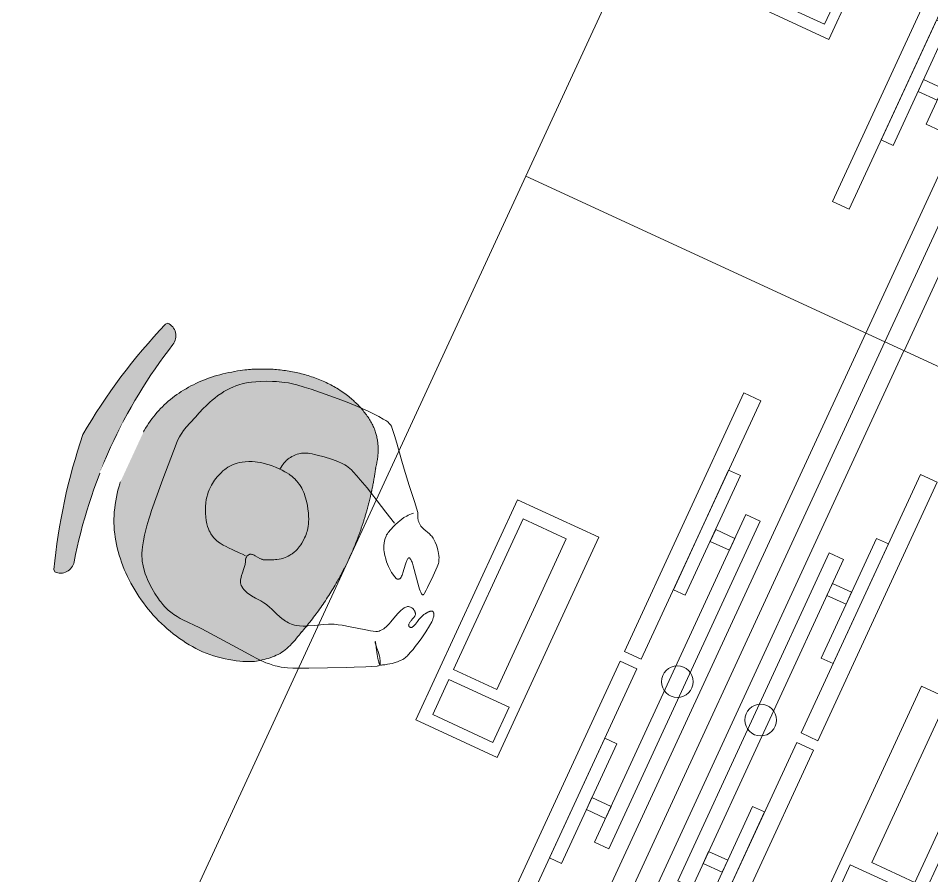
# Model space of a CAD drawing. Header units: millimetres. Extents: x 53255 to 75711, y -557 to 19362.
# Drawn here: x 71614 to 73346, y 2261 to 3887 of the extents above; entities that cross this region are included whole.
import ezdxf

# ---------------------------------------------------------------- set-up
doc = ezdxf.new("R2010")
doc.units = ezdxf.units.MM
doc.header["$MEASUREMENT"] = 0
doc.layers.add('FURN-FILE', color=211, linetype='Continuous', lineweight=0)
doc.layers.add('FURN-WKST', color=42, linetype='Continuous', lineweight=13)

# ---------------------------------------------------------------- blocks, each defined once
blk = doc.blocks.new('*U112')
at = {"linetype": 'ByBlock', "lineweight": -2, "extrusion": (0, 0, -1)}
blk.add_hatch(color=7, dxfattribs=at).paths.add_polyline_path([(240, 333.8, 0.058838), (-17.8, 378.3, 0.058838), (-270.6, 310.9), (-274, 307.6, 0.485231), (-240.2, 283.4, -0.059133), (-15.2, 320.4, -0.059133), (212.3, 303.7, 0.485231), (243.7, 330.9)])
h = blk.add_hatch(color=7, dxfattribs=at)
edge = h.paths.add_edge_path()
edge.add_spline(control_points=[(177.4, -145.2), (207.7, -138.4), (239.5, -120.2), (285.5, -39.3), (282.8, 112.4), (154.2, 268.8), (37, 282.3), (-13.3, 278.2)], knot_values=[0, 0, 0, 0, 0.127805, 0.173291, 0.430539, 0.788352, 1, 1, 1, 1], degree=3, periodic=0)
edge.add_spline(control_points=[(-13.3, 278.2), (-63.7, 277.8), (-179.2, 253.8), (-293.3, 86.5), (-282.4, -64.8), (-229.3, -141.2), (-196, -156.5), (-165.2, -160.6)], knot_values=[0, 0, 0, 0, 0.211648, 0.569461, 0.826709, 0.872195, 1, 1, 1, 1], degree=3, periodic=0)
edge.add_line((-165.2, -160.6), (-165.2, -160.8))
edge.add_arc((-20, 427.7), 606.2, 256.1357, 272.5726)
edge.add_arc((-20, 427.7), 606.2, 272.5725, 289.0094)
edge.add_line((177.4, -145.4), (177.4, -145.2))
at = {"color": 0, "linetype": 'ByBlock', "lineweight": -2, "extrusion": (0, 0, -1), "flags": 128}
blk.add_lwpolyline([(240, 333.8, 0.058838), (-17.8, 378.3), (-17.8, 378.3, 0.058838), (-270.6, 310.9), (-274, 307.6, 0.485231), (-240.2, 283.4), (-240.2, 283.4, -0.059133), (-15.2, 320.4, -0.059133), (212.3, 303.7), (212.3, 303.7, 0.485231), (243.7, 330.9), (240, 333.8)], format="xyb", close=True, dxfattribs=at)
at = {"color": 0, "linetype": 'ByBlock', "lineweight": -2}
blk.add_rational_spline([(-177.4, -145.2), (-207.7, -138.4), (-239.5, -120.2), (-285.5, -39.3), (-282.8, 112.4), (-154.2, 268.8), (-37, 282.3), (13.3, 278.2), (63.7, 277.8), (179.2, 253.8), (293.3, 86.5), (282.4, -64.8), (229.3, -141.2), (196, -156.5), (165.2, -160.6), (165.2, -160.6), (165.2, -160.7), (165.2, -160.8), (108.8, -174.7), (50.9, -180.5), (-7.2, -177.9), (-65.3, -175.2), (-122.4, -164.4), (-177.4, -145.4), (-177.4, -145.3), (-177.4, -145.3), (-177.4, -145.2)], [1, 1, 1, 1, 1, 1, 1, 1, 1, 1, 1, 1, 1, 1, 1, 1, 1, 1, 0.993153505411, 0.993153505411, 1, 0.993153505411, 0.993153505411, 1, 1, 1, 1], degree=3, knots=[0, 0, 0, 0, 0.021301, 0.028882, 0.071757, 0.131392, 0.166667, 0.166667, 0.166667, 0.201941, 0.261577, 0.304452, 0.312032, 0.333333, 0.333333, 0.333333, 0.5, 0.5, 0.5, 0.666667, 0.666667, 0.666667, 0.833333, 0.833333, 0.833333, 1, 1, 1, 1], dxfattribs=at)
blk.add_wipeout([(-37.7, 321.4), (67.7, 317.3), (66, 274.1), (-39.4, 278.1)], dxfattribs=at)
blk = doc.blocks.new('*U113')
at = {"color": 0, "linetype": 'ByBlock', "lineweight": -2, "extrusion": (0, 0, -1), "flags": 128}
for points in [[(67.6, 119.9), (64.8, 117.1), (62.4, 114.4), (60.3, 111.8), (58.4, 109.2), (55.2, 104.1), (52.7, 99.5), (50.7, 95.3), (49.1, 91.6), (46.7, 85), (45.1, 80), (43.1, 72.5), (41.4, 65.2), (41, 62.6), (40.7, 60.1), (40.7, 57.6), (41.1, 52.7), (42.1, 48.1), (43.5, 43.8), (45.2, 39.7), (47.1, 36), (49.1, 32.5), (51.1, 29.3), (55.5, 23.4), (59.8, 18.6), (63.8, 14.5), (67.5, 11.2), (70.8, 8.4), (76.8, 4), (81.4, 1), (84.9, -0.9), (90.1, -3.4), (95.3, -5.4), (95.5, -5.4), (95.7, -5.5), (95.9, -5.5), (96.1, -5.5), (96.4, -5.4), (96.8, -5.4), (97.2, -5.3), (97.5, -5.1), (97.8, -5), (98.1, -4.8), (98.7, -4.5), (99.1, -4.2), (99.5, -4), (99.8, -3.7), (100, -3.5), (100.2, -3.3), (100.6, -3), (100.8, -2.7), (100.9, -2.6), (101, -2.5), (101.1, -2.3), (101.2, -2.1), (101.4, -1.4), (101.5, -0.6), (101.6, 0.2), (101.7, 1.2), (101.6, 3.2), (101.5, 5.3), (101.2, 7.4), (100.9, 9.6), (97.8, 26.9), (97.5, 29), (97.2, 30.7), (97.1, 32.1), (96.9, 34.4), (96.9, 35.9), (97, 37), (97.2, 38.4), (97.5, 39.4), (98.2, 40.3), (99.1, 40.6), (100.1, 40.5), (101.3, 40), (102.7, 39.3), (104.1, 38.3), (105.6, 37), (107.2, 35.7), (108.8, 34.2), (112.1, 30.8), (140, -0.2), (143.1, -3.4), (145.6, -5.7), (147.6, -7.4), (149.2, -8.6), (150.5, -9.4), (151.5, -9.8), (152.3, -10), (152.9, -10.1), (153.8, -9.8), (154.3, -9.3), (154.6, -8.7), (154.9, -7.6), (155, -6.1), (155.1, 0.4), (155.1, 6.2), (155, 16.6), (154.9, 24.6), (154.5, 36.9), (153.8, 49.5), (153.4, 53), (152.8, 56.1), (152, 59), (151.1, 61.6), (150.1, 64), (149.1, 66.2), (146.8, 70.1), (144.6, 73.4), (142.4, 76.2), (140.4, 78.6), (136.7, 82.5), (133.7, 85.4), (129.1, 89.4), (124.3, 93.1), (122.2, 94.6), (120.1, 95.7), (118, 96.6), (116.1, 97.4), (112.3, 98.6), (98.7, 101.8), (95.4, 102.8), (93, 103.7), (91.2, 104.5), (88.7, 105.9), (87.5, 106.7), (86.3, 107.6), (85.2, 108.4), (84.3, 109.2), (83.6, 109.9), (82.9, 110.5), (81.8, 111.6), (81, 112.5), (80.4, 113.2), (79.6, 114.2), (78.8, 115.3), (78.5, 115.8), (78.1, 116.4), (77.6, 117.4), (76.1, 121.2), (75.7, 122.1), (75.3, 122.8), (75.1, 123.3), (74.6, 124), (74.3, 124.3), (74, 124.6), (59.1, 140.2), (36.2, 163.2), (13.5, 186.2), (-0.5, 201.1), (-21.2, 223.6), (-31.8, 234.8), (-42.6, 245.8), (-43.7, 246.8), (-44.8, 247.6), (-45.8, 248.3), (-46.9, 248.9), (-47.8, 249.4), (-49.8, 250.3), (-51.6, 250.9), (-53.1, 251.4), (-54.6, 251.8), (-57.1, 252.2), (-59, 252.5), (-61.9, 252.8), (-64.7, 252.9), (-74.3, 253.2), (-82.6, 253.2), (-97.1, 253), (-107.9, 252.5), (-124, 251.5), (-140.3, 250), (-165.4, 247.4), (-184.1, 245.1), (-212.1, 241.1), (-226.1, 238.7), (-240.1, 236.2), (-248.7, 234.3), (-256, 232.2), (-262.4, 230.2), (-267.9, 228.2), (-277.4, 224.4), (-284.4, 221.2), (-294.7, 216.1), (-304.7, 210.7), (-312.3, 206.2), (-318.8, 202), (-324.4, 198), (-329.1, 194.3), (-333.1, 190.9), (-336.5, 187.8), (-342.2, 182), (-346.3, 177.4), (-349.3, 173.8), (-353.5, 168), (-357.5, 162), (-360, 157.8), (-364.3, 150), (-367.6, 143.3), (-370.2, 137.3), (-372.2, 132.1), (-375.5, 122.9), (-377.8, 115.9), (-380.9, 105.3), (-383.7, 94.3), (-387.6, 80.1), (-390.3, 69.4), (-392, 61.5), (-392.9, 55.5), (-393.4, 51), (-393.6, 47.6), (-393.7, 42.5), (-393.4, 37.4), (-391.6, 18.3), (-388.4, -10.1), (-385, -38.5), (-381.2, -69.9), (-377.2, -101.3), (-375.9, -110.1), (-374.6, -117.8), (-372, -131.2), (-369.8, -141.1), (-367.9, -148.5), (-364.8, -159.5), (-361.5, -170.2), (-359.3, -176.1), (-357, -181.5), (-354.5, -186.4), (-351.9, -190.8), (-349.3, -194.8), (-343.8, -202.1), (-338.5, -208.2), (-333.5, -213.3), (-328.8, -217.6), (-324.5, -221.3), (-316.6, -227.5), (-310.3, -231.9), (-300.3, -238.3), (-289.8, -244.3), (-286.3, -246.2), (-283.1, -247.8), (-277.2, -250.4), (-272, -252.4), (-267.6, -253.9), (-263.7, -255.1), (-260.3, -255.9), (-254.3, -257.2), (-249.8, -257.8), (-242.9, -258.5), (-235.9, -258.8), (-230.2, -258.7), (-220.2, -258.5), (-205.3, -258), (-197.8, -257.9), (-190.4, -257.9), (-143.9, -259), (-97.3, -260.2), (-82.8, -260.5), (-72, -260.6), (-63.8, -260.4), (-57.7, -260.1), (-53.1, -259.8), (-46.2, -259), (-39.2, -258), (-34.9, -257.1), (-30.9, -256.2), (-23.7, -254.1), (-17.5, -251.9), (-12.1, -249.9), (-3, -245.8), (3.8, -242.6), (23.8, -232.2), (55.3, -215.5), (86.8, -198.5), (99.7, -191.5), (118.8, -180.7), (137.8, -169.7), (138.9, -168.9), (139.7, -168), (140.2, -167), (140.5, -166), (140.6, -165), (140.5, -163.9), (140.3, -162.8), (140, -161.7), (139.5, -160.6), (139, -159.5), (137.7, -157.3), (136.2, -155.2), (134.7, -153.2), (133.1, -151.2), (129.8, -147.6), (126.8, -144.5), (124.2, -141.9), (122, -139.7), (120.1, -137.9), (118.6, -136.4), (117.4, -135.2), (116.4, -134.3), (115.6, -133.5), (114.5, -132.2), (113.8, -131.5), (113.4, -130.9), (113.1, -130.3), (113, -129.9), (113.1, -129.7), (113.3, -129.8), (113.7, -130.1), (114.1, -130.6), (114.6, -131.2), (115.1, -131.9), (115.7, -132.8), (116.3, -133.7), (117.7, -135.7), (119.1, -137.9), (120.6, -140.1), (122, -142.3), (124.9, -146.6), (127.6, -150.4), (130, -153.6), (132, -156.3), (133.8, -158.4), (135.4, -160.1), (136.7, -161.5), (137.8, -162.5), (138.7, -163.2), (139.5, -163.8), (140.8, -164.5), (141.8, -164.8), (142.4, -165), (143.3, -164.9), (144.2, -164.5), (145.9, -163.3), (147.8, -162), (149.7, -160.7), (151.7, -159.3), (153.6, -157.9), (157.4, -155), (160.8, -152.2), (163.8, -149.5), (166.3, -147.1), (168.5, -144.9), (170.3, -142.9), (173.3, -139.2), (175.2, -136.4), (176.6, -134.2), (178.3, -130.9), (179, -129.1), (179.6, -127.4), (182.1, -118.6), (184, -110.9), (185.4, -104.1), (187.6, -92.4), (188.9, -83.5), (190.4, -70.3), (191.5, -57), (191.7, -55.2), (191.7, -53.4), (191.8, -51.6), (191.8, -48.2), (191.6, -45.1), (191.3, -42.5), (191, -40.2), (190.6, -38.4), (190.2, -36.8), (189.8, -35.5), (189.3, -34.5), (188.9, -33.6), (188.5, -32.9), (187.8, -31.9), (187.1, -31.2), (186.6, -30.7), (185.7, -30.1), (184.8, -29.7), (184.4, -29.6), (184.1, -29.6), (183.7, -29.6), (183.4, -29.6), (183, -29.7), (182.4, -29.9), (181.8, -30.3), (181.2, -30.6), (180.7, -31.1), (180.2, -31.5), (179.7, -32), (178.9, -32.9), (178.1, -33.8), (176.9, -35.4), (175.9, -36.7), (175.3, -37.6), (174.3, -39), (173.9, -39.6), (173.5, -40.2), (172.8, -41.2), (172.2, -42.2), (171.7, -43.4), (170.7, -45.7), (170, -48.2), (169.4, -50.6), (168.3, -55.4), (167.5, -59.6), (166.8, -63.2), (166.2, -66.1), (165.5, -68.5), (164.9, -70.4), (164.3, -71.9), (163.8, -73), (163.2, -73.9), (162.7, -74.6), (162.2, -75), (161.3, -75.6), (160.5, -75.9), (159.9, -76), (158.8, -75.9), (157.7, -75.5), (157, -75.2), (156.5, -74.7), (156.1, -74.2), (155.7, -73.7), (155.5, -73.1), (155.3, -72.5), (155.2, -71.9), (155.1, -70.5), (155.1, -69.1), (155.3, -67.7), (155.6, -66.4), (156.1, -63.7), (157.3, -58.8), (157.7, -57), (157.9, -55.4), (158.1, -54.1), (158.2, -53), (158.2, -52), (158.1, -51.2), (157.9, -49.9), (157.7, -49), (157.4, -48.4), (156.9, -47.5), (156.2, -46.8), (155.4, -46), (154.7, -45.4), (154, -44.9), (153.4, -44.4), (152.8, -44.1), (152.3, -43.8), (151.4, -43.2), (150.7, -42.9), (150.2, -42.6), (149.3, -42.3), (148.4, -42.1), (145.8, -41.5), (143.5, -41.4), (141.5, -41.7), (139.6, -42.3), (138, -43.1), (136.6, -44.2), (135.3, -45.4), (134.1, -46.8), (133.1, -48.3), (131.3, -51.6), (129.8, -55.2), (128.6, -58.9), (127.5, -62.5), (125.7, -69.8), (122.7, -83.2), (121.4, -88.1), (120.1, -92.3), (118.9, -95.7), (117.8, -98.6), (116.6, -101), (114.4, -104.8), (112.5, -107.2), (111, -108.9), (108.4, -110.9), (106.9, -111.7), (105.4, -112.4), (96.1, -115.7), (87.7, -118.3), (58, -126.7), (43.2, -131.1), (36, -133.6), (28.8, -136.2), (23.8, -138.4), (19.3, -140.7), (11, -145.5), (-3.2, -154.9), (-14, -161.7), (-18.1, -164), (-21.7, -165.9), (-28.2, -168.8), (-33.3, -170.5), (-37.1, -171.6), (-43.1, -172.6), (-46.2, -172.9), (-49.4, -173), (-52.8, -172.9), (-56, -172.6), (-59, -172.3), (-64.4, -171.3), (-69.1, -170.3), (-77.2, -168), (-89.1, -164.4), (-95.1, -162.7), (-101.1, -161.4), (-104.8, -160.8), (-108.2, -160.4), (-114.8, -159.9), (-126.5, -159.6), (-135.2, -159.1), (-138.4, -158.8), (-144, -158), (-148.1, -157), (-151, -156.1), (-153.2, -155.3), (-156.4, -153.8), (-159.6, -152), (-160.6, -151.3), (-161.6, -150.5), (-163.3, -148.8), (-164.7, -147), (-165.8, -145.2), (-166.7, -143.4), (-167.4, -141.7), (-167.9, -140), (-168.8, -136.6), (-169.4, -133.6), (-170.2, -128.1), (-171.3, -119.7), (-171.9, -115.7), (-172.3, -113.7), (-172.8, -111.8), (-173.1, -110.8), (-173.5, -109.9), (-174.2, -108.2), (-175.5, -105.3), (-176, -104.2), (-176.4, -103.2), (-176.6, -102.3), (-176.8, -101.6), (-177, -100.9), (-177.1, -100.2), (-177.1, -99.1), (-177.1, -98.2), (-177.1, -97.6), (-176.9, -96.5), (-176.7, -95.4), (-176.3, -94.3), (-175.8, -93.3), (-175.3, -92.4), (-174.7, -91.7), (-174.1, -91), (-173.5, -90.5), (-172.8, -90), (-171.4, -89.3), (-170, -88.9), (-168.6, -88.6), (-167.2, -88.4), (-165.8, -88.3), (-163.1, -88.3), (-153.4, -88.9), (-151, -88.9), (-149.3, -88.7), (-148.1, -88.5), (-146.3, -88.1), (-145.5, -87.8), (-144.7, -87.4), (-135.2, -82.6), (-131.7, -80.7), (-128.6, -79), (-125.9, -77.4), (-123.6, -76), (-119.7, -73.3), (-116.9, -71), (-114.8, -69.2), (-113.4, -67.8), (-111.2, -65.5), (-109.2, -63), (-107.2, -60.3), (-105.5, -57.8), (-104, -55.4), (-102.8, -53.1), (-100.7, -48.8), (-99.2, -44.9), (-98.1, -41.5), (-97.2, -38.4), (-96.6, -35.7), (-95.8, -30.9), (-95.4, -27.2), (-95.1, -21.6), (-95.1, -15.7), (-95.3, -12.1), (-95.6, -8.7), (-96.1, -5.5), (-96.6, -2.7), (-97.9, 2.7), (-99.3, 7.2), (-100.7, 11.1), (-102.1, 14.4), (-104.8, 20.1), (-107, 24.2), (-110.6, 30.1), (-114.5, 35.9), (-118.4, 41.2), (-121.9, 45.8), (-125.2, 49.7), (-128.2, 53), (-130.9, 55.8), (-133.4, 58.2), (-135.6, 60.2), (-139.8, 63.6), (-143.1, 66), (-145.8, 67.7), (-149.9, 70.1), (-154.3, 72.3), (-157.1, 73.6), (-159.6, 74.6), (-162, 75.4), (-166.4, 76.8), (-170.2, 77.6), (-173.5, 78.2), (-176.4, 78.6), (-181.6, 79.1), (-185.5, 79.2), (-191.4, 79.3), (-197.6, 79.2), (-205.4, 78.8), (-212.2, 78.1), (-218, 77.3), (-223, 76.4), (-227.3, 75.5), (-234.6, 73.6), (-240, 71.8), (-244, 70.4), (-249.7, 68), (-255.3, 65.2), (-261.2, 61.9), (-266.2, 58.6), (-270.3, 55.5), (-273.7, 52.5), (-276.6, 49.6), (-279, 46.9), (-281, 44.4), (-282.7, 42.1), (-285.5, 37.8), (-287.5, 34.3), (-288.8, 31.5), (-290.8, 27.1), (-292.5, 22.4), (-294.1, 17.2), (-295.4, 12.4), (-296.3, 8.1), (-297, 4.1), (-297.5, 0.4), (-298, -6.4), (-298.1, -12.1), (-297.9, -16.9), (-297.4, -21.1), (-296.9, -24.7), (-295.7, -30.8), (-294.5, -35.2), (-292.3, -41.7), (-289.8, -48.1), (-288, -51.9), (-286.1, -55.6), (-284.2, -59.1), (-280.2, -65.6), (-276.3, -71.1), (-272.5, -75.8), (-268.9, -79.7), (-265.5, -82.9), (-262.5, -85.5), (-259.7, -87.6), (-257.2, -89.3), (-252.6, -91.9), (-248.9, -93.6), (-246.2, -94.7), (-241.8, -96), (-237.3, -96.8), (-233.5, -97.2), (-226.5, -97.8), (-220.5, -98), (-215.3, -98), (-206.3, -97.8), (-193, -97.1), (-186.4, -96.8), (-179.6, -96.6)], [(44.3, 86.5), (19.9, 97.9), (-4.6, 109.4), (-20.7, 116.9), (-32.8, 122.4), (-51.1, 130.4), (-60.4, 134.3), (-69.9, 138.1), (-74.4, 139.6), (-78.7, 140.7), (-82.8, 141.5), (-86.7, 142.1), (-90.3, 142.4), (-97.2, 142.5), (-103.3, 142.3), (-108.6, 141.8), (-117.9, 140.5), (-131.9, 137.9), (-145.5, 135.1), (-150.6, 134), (-155, 132.8), (-158.9, 131.6), (-162.2, 130.4), (-165, 129.2), (-167.5, 128), (-169.5, 126.9), (-173.1, 124.8), (-175.6, 123.1), (-177.4, 121.6), (-179.9, 119.3), (-182.3, 116.8), (-184.8, 113.6), (-186.9, 110.7), (-188.6, 108), (-189.9, 105.6), (-191, 103.5), (-191.9, 101.6), (-192.6, 99.9), (-193.6, 97), (-194.3, 94.7), (-194.7, 93), (-195.1, 90.4), (-195.4, 87.7), (-195.7, 83.5), (-196, 79.2)]]:
    blk.add_lwpolyline(points, dxfattribs=at)
blk = doc.blocks.new('*U114')
at = {"color": 0, "linetype": 'ByBlock', "lineweight": -2, "flags": 128}
for points in [[(-93.8, -226.5), (-76.1, 233.1), (93.8, 226.5), (76.1, -233.1), (-93.8, -226.5)], [(65, 131.6), (67.8, 204.9), (-57.6, 209.7), (-60.4, 136.4), (65, 131.6)], [(-37.9, -200.2), (-25.8, 114.3), (64.2, 110.8), (52, -203.7), (-37.9, -200.2)]]:
    blk.add_lwpolyline(points, close=True, dxfattribs=at)
blk = doc.blocks.new('wrk3_17')
at = {"layer": 'FURN-FILE', "color": 0, "linetype": 'Continuous', "lineweight": 0, "flags": 128}
for points in [[(200, 166.9), (740, 166.9), (740, 201.9), (200, 201.9), (200, 166.9)], [(760, 166.9), (1300, 166.9), (1300, 201.9), (760, 201.9), (760, 166.9)], [(345, 166.9), (595, 166.9), (595, 141.9), (345, 141.9), (345, 166.9)], [(905, 166.9), (1155, 166.9), (1155, 141.9), (905, 141.9), (905, 166.9)], [(457.5, 141.9), (482.5, 141.9), (482.5, 101.9), (457.5, 101.9), (457.5, 141.9)], [(1017.5, 141.9), (1042.5, 141.9), (1042.5, 101.9), (1017.5, 101.9), (1017.5, 141.9)], [(407.5, 101.9), (1092.5, 101.9), (1092.5, 71.9), (407.5, 71.9), (407.5, 101.9)]]:
    blk.add_lwpolyline(points, close=True, dxfattribs=at)
at = {"layer": 'FURN-FILE', "color": 0, "linetype": 'Continuous', "lineweight": 0}
blk.add_circle((750, 86.9), 30, dxfattribs=at)
at = {"layer": 'FURN-WKST', "color": 0}
blk.add_line((0, 40), (1500, 40), dxfattribs=at)
at = {"layer": 'FURN-FILE', "color": 0, "linetype": 'Continuous', "lineweight": 0, "extrusion": (0, 0, -1), "rotation": 2.212929250014386}
blk.add_blockref('*U112', (-705.9, 928), dxfattribs=at)
at = {"layer": 'FURN-FILE', "color": 0, "linetype": 'Continuous', "lineweight": 0, "rotation": 92.21320400544748}
blk.add_blockref('*U114', (706.2, 421.9), dxfattribs=at)
at = {"layer": 'FURN-WKST', "color": 0, "flags": 128}
blk.add_lwpolyline([(0, 0), (1500, 0), (1500, 750), (0, 750), (0, 0)], close=True, dxfattribs=at)
at = {"layer": 'FURN-FILE', "color": 0, "linetype": 'Continuous', "lineweight": 0, "extrusion": (0, 0, -1), "rotation": 92.21292925001441}
blk.add_blockref('*U113', (-713.2, 747.1), dxfattribs=at)
blk = doc.blocks.new('*U117')
at = {"color": 0, "linetype": 'ByBlock', "lineweight": -2, "flags": 128}
for points in [[(-67.6, 119.9), (-64.6, 117.5), (-61.9, 115.1), (-59.4, 112.7), (-57.2, 110.4), (-55.2, 108.1), (-51.7, 103.5), (-48.9, 99.3), (-46.7, 95.4), (-45.1, 91.9), (-43.8, 88.8), (-42.9, 85.9), (-42.2, 83.4), (-41.4, 79), (-41, 75.6), (-40.9, 73), (-41, 69.1), (-41.4, 65.2), (-42.6, 59), (-44, 53.1), (-45.6, 47.4), (-47.4, 42), (-49.2, 37), (-51.1, 32.4), (-55.1, 24), (-59.1, 17.1), (-62.8, 11.6), (-66.3, 7.2), (-69.5, 3.8), (-72.4, 1.1), (-75, -0.9), (-77.4, -2.4), (-79.5, -3.5), (-83.3, -5), (-86.2, -5.7), (-88.4, -6), (-91.8, -5.9), (-95.3, -5.4), (-95.7, -5.3), (-96, -5.2), (-96.7, -4.9), (-97.3, -4.6), (-97.8, -4.4), (-98.3, -4.1), (-99, -3.7), (-99.6, -3.3), (-100.4, -2.7), (-100.8, -2.4), (-101.2, -2.1), (-102, -1.3), (-102.8, -0.4), (-103.3, 0.5), (-103.7, 1.4), (-104, 2.4), (-104.1, 3.4), (-104.2, 4.4), (-104.1, 6.5), (-103.8, 8.6), (-103.4, 10.6), (-102.8, 12.5), (-101.6, 16.2), (-99.2, 22.9), (-98.3, 25.3), (-97.6, 27.4), (-97.1, 29.2), (-96.8, 30.7), (-96.5, 32), (-96.3, 34.1), (-96.3, 35.6), (-96.4, 36.7), (-96.9, 38.1), (-97.2, 38.8), (-97.5, 39.4), (-98.7, 40.7), (-100, 41.4), (-101.3, 41.7), (-102.8, 41.6), (-104.3, 41.2), (-105.8, 40.5), (-107.4, 39.6), (-109, 38.4), (-110.6, 37.2), (-112.2, 35.8), (-115.4, 32.7), (-118.5, 29.4), (-121.5, 26.1), (-127.2, 19.4), (-132.1, 13.4), (-136.2, 8.3), (-139.7, 4.1), (-142.5, 0.8), (-144.9, -1.8), (-146.8, -3.8), (-148.3, -5.3), (-149.6, -6.3), (-150.6, -7.1), (-151.4, -7.5), (-152.7, -8), (-153.5, -8), (-154, -7.8), (-154.6, -7.2), (-155, -6.1), (-155.6, -3.8), (-156.2, -1.3), (-156.7, 1.3), (-157.2, 3.9), (-157.6, 6.4), (-158.2, 11.5), (-158.6, 16.3), (-158.9, 20.5), (-158.9, 24.3), (-158.8, 27.7), (-158.6, 30.6), (-158, 35.6), (-157.4, 39.3), (-156.7, 42), (-155.4, 45.9), (-153.8, 49.5), (-147.6, 61.6), (-145.3, 66), (-143.2, 69.8), (-141.2, 73.1), (-137.6, 78.6), (-134.7, 82.6), (-132.3, 85.4), (-130.4, 87.4), (-127.5, 90.4), (-124.3, 93.1), (-122.2, 94.6), (-120.2, 95.8), (-118.1, 96.7), (-116.2, 97.5), (-112.4, 98.7), (-98.7, 102), (-95.3, 103), (-92.9, 103.8), (-91.2, 104.6), (-88.7, 105.9), (-87.5, 106.7), (-86.3, 107.6), (-85.3, 108.4), (-84.4, 109.2), (-83.6, 109.8), (-82.3, 111.1), (-81.4, 112.1), (-80.7, 112.8), (-79.7, 114), (-78.8, 115.3), (-78.4, 115.8), (-78.1, 116.4), (-77.9, 116.9), (-77.4, 117.9), (-76.7, 119.7), (-76.2, 121), (-75.8, 122), (-75.4, 122.7), (-75.1, 123.2), (-74.6, 123.9), (-74.3, 124.3), (-74, 124.6), (-59.1, 140.2), (-36.2, 163.2), (-13.5, 186.2), (0.5, 201.1), (21.4, 223.6), (31.9, 234.8), (42.6, 245.8), (43.7, 246.8), (44.7, 247.6), (45.8, 248.3), (46.8, 248.9), (47.8, 249.5), (49.8, 250.3), (51.5, 251), (53.1, 251.5), (54.6, 251.8), (57.1, 252.3), (59, 252.6), (61.9, 252.8), (64.7, 252.9), (83.7, 253.1), (97.8, 252.8), (108.4, 252.3), (124.3, 251.4), (140.3, 250), (165.4, 247.4), (184.1, 245.1), (198.1, 243.2), (219, 240), (240.1, 236.2), (248.6, 234.3), (255.9, 232.3), (262.1, 230.3), (267.5, 228.4), (276.9, 224.7), (283.8, 221.6), (289, 219.1), (296.8, 215.1), (304.7, 210.7), (312.7, 205.9), (319.5, 201.3), (325.2, 197.2), (330, 193.4), (334, 189.9), (337.4, 186.8), (343, 181.1), (347, 176.6), (349.8, 173.1), (353.8, 167.7), (357.5, 162), (362, 154.1), (365.6, 147), (368.5, 140.7), (370.9, 135), (374.7, 125), (377.2, 117.4), (380.7, 105.9), (383.7, 94.3), (387.4, 80.3), (390.2, 69.7), (391.9, 61.7), (392.9, 55.6), (393.4, 51.1), (393.6, 47.7), (393.7, 42.5), (393.4, 37.4), (391.6, 18.3), (388.4, -10.2), (385, -38.5), (381.1, -69.9), (377.2, -101.3), (376, -110), (373.8, -125), (371.7, -136.2), (369.8, -144.5), (368.1, -150.9), (366.7, -155.7), (364.3, -162.9), (361.5, -170.2), (358.7, -176.6), (355.9, -182.4), (352.9, -187.6), (350, -192.3), (344, -200.7), (338.3, -207.6), (333, -213.3), (328.1, -218), (323.7, -221.9), (315.7, -228.3), (309.4, -232.8), (299.7, -238.9), (289.8, -244.3), (283.6, -247.3), (278, -249.7), (272.9, -251.7), (268.4, -253.2), (264.5, -254.4), (257.4, -256.2), (252.1, -257.3), (248, -257.9), (242, -258.5), (235.9, -258.8), (224.5, -258.6), (207.4, -258.1), (198.9, -257.9), (190.4, -257.9), (143.9, -259), (97.3, -260.2), (82.8, -260.5), (71.9, -260.5), (63.7, -260.4), (57.6, -260.1), (53, -259.8), (46.1, -259), (39.2, -258), (34.9, -257.1), (31, -256.2), (23.8, -254.1), (17.6, -252), (12.3, -249.9), (3.1, -245.9), (-3.7, -242.6), (-23.8, -232.2), (-55.3, -215.5), (-86.8, -198.5), (-99.7, -191.5), (-118.9, -180.6), (-137.8, -169.7), (-138.8, -168.9), (-139.6, -168), (-140, -167.1), (-140.1, -166.1), (-140.1, -165.1), (-139.9, -164), (-139.5, -162.9), (-138.9, -161.9), (-138.3, -160.8), (-137.6, -159.7), (-135.9, -157.5), (-134.1, -155.4), (-132.2, -153.4), (-128.4, -149.6), (-124.8, -146.3), (-121.8, -143.4), (-119.3, -141), (-117.3, -139), (-115.7, -137.4), (-114.5, -136.1), (-113.6, -135), (-113, -134.1), (-112.5, -133.4), (-112.2, -132.8), (-111.9, -131.8), (-111.9, -131.2), (-112, -130.8), (-112.4, -130.3), (-113, -129.9), (-113.8, -129.7), (-114.6, -129.7), (-115.4, -130), (-116.2, -130.5), (-117, -131.2), (-117.7, -132), (-118.4, -132.9), (-119.1, -133.9), (-120.5, -136.1), (-121.8, -138.5), (-123.1, -140.9), (-125.4, -145.7), (-127.6, -150), (-129.5, -153.7), (-131.2, -156.8), (-132.7, -159.2), (-134.1, -161.1), (-135.3, -162.6), (-136.3, -163.7), (-137.3, -164.4), (-138.1, -165), (-138.8, -165.4), (-140.1, -165.7), (-141.1, -165.8), (-141.9, -165.7), (-143, -165.2), (-144.2, -164.5), (-149.3, -160.5), (-153.9, -156.9), (-157.8, -153.7), (-161.2, -150.8), (-164, -148.2), (-166.4, -145.8), (-170.4, -141.6), (-173.1, -138.2), (-175, -135.7), (-176.3, -133.7), (-178, -130.6), (-179.6, -127.4), (-182.8, -119.4), (-185.3, -112.2), (-187.2, -105.7), (-188.6, -100), (-189.7, -94.9), (-190.5, -90.4), (-191.5, -82.3), (-191.9, -76.2), (-192.1, -71.5), (-192, -64.3), (-191.5, -57), (-191.4, -55), (-191.2, -53), (-190.9, -49), (-190.6, -45.4), (-190.3, -42.3), (-190, -39.7), (-189.6, -37.6), (-189.2, -35.8), (-188.9, -34.5), (-188.5, -33.4), (-188.2, -32.5), (-187.9, -31.8), (-187.5, -31.3), (-187.3, -30.9), (-186.7, -30.3), (-186.3, -30), (-185.9, -29.8), (-185.4, -29.7), (-184.8, -29.7), (-184.5, -29.8), (-183.9, -30), (-183.3, -30.3), (-182.7, -30.6), (-182.2, -31), (-181.6, -31.4), (-181.1, -31.9), (-180.1, -32.8), (-179.3, -33.6), (-177.7, -35.2), (-176.6, -36.5), (-175.8, -37.5), (-174.6, -38.9), (-174, -39.5), (-173.5, -40.2), (-172, -42.1), (-170.8, -44), (-169.7, -46), (-168.8, -47.8), (-167.2, -51.5), (-166, -54.8), (-164.1, -60.6), (-162.7, -64.8), (-161.7, -67.8), (-160.8, -70), (-160.1, -71.5), (-159, -73.6), (-157.7, -75.5), (-157.3, -76), (-157, -76.3), (-156.7, -76.4), (-156.5, -76.4), (-156.4, -76.2), (-156.2, -75.9), (-156.2, -75.6), (-156.1, -75.1), (-156.1, -74.6), (-156.1, -74), (-156.1, -73.4), (-156.1, -72), (-156.2, -70.6), (-156.4, -69.1), (-156.5, -67.7), (-156.8, -64.8), (-157.2, -59.4), (-157.3, -57.4), (-157.4, -55.7), (-157.4, -54.3), (-157.4, -53.1), (-157.3, -51.1), (-157.2, -49.8), (-157, -48.9), (-156.9, -48.2), (-156.6, -47.4), (-156.2, -46.8), (-156.1, -46.6), (-155.8, -46.2), (-155.5, -45.8), (-155.2, -45.4), (-154.8, -45), (-154.5, -44.7), (-153.8, -44.1), (-153.1, -43.5), (-152.5, -43.1), (-152, -42.7), (-151.5, -42.5), (-151.1, -42.3), (-150.7, -42.1), (-150.4, -42), (-150.1, -42), (-149.7, -41.9), (-149.4, -41.9), (-149.1, -41.9), (-148.8, -41.9), (-148.4, -42.1), (-146.5, -43.1), (-144.7, -44.3), (-143.1, -45.7), (-141.7, -47.2), (-139.1, -50.5), (-137, -54), (-135.2, -57.7), (-133.6, -61.3), (-131, -68.7), (-126.5, -82.1), (-124.8, -87.1), (-123.1, -91.3), (-121.6, -94.9), (-120.1, -97.8), (-118.7, -100.3), (-116, -104.2), (-113.7, -106.8), (-111.9, -108.5), (-108.8, -110.7), (-107.2, -111.6), (-105.4, -112.4), (-96.2, -115.7), (-87.8, -118.3), (-73, -122.6), (-50.5, -128.9), (-39.5, -132.4), (-28.8, -136.2), (-23.9, -138.3), (-19.4, -140.6), (-11.1, -145.4), (3.3, -154.8), (14.2, -161.6), (18.3, -164), (22, -165.9), (28.5, -168.8), (33.5, -170.6), (37.4, -171.6), (43.3, -172.6), (46.3, -172.9), (49.4, -173), (52.7, -172.9), (55.9, -172.6), (58.8, -172.3), (64.2, -171.3), (68.8, -170.3), (76.9, -168), (89, -164.4), (95, -162.8), (101.1, -161.4), (104.8, -160.8), (108.4, -160.4), (115.2, -160), (127.3, -159.9), (131.8, -159.8), (135.7, -159.7), (139, -159.4), (141.9, -159.1), (144.4, -158.7), (148.5, -157.7), (151.5, -156.7), (153.6, -155.8), (156.7, -154.1), (158.2, -153.1), (159.6, -152), (161.4, -150.3), (162.9, -148.5), (164.1, -146.7), (165.1, -144.8), (165.9, -143), (166.6, -141.3), (167.7, -137.9), (168.4, -134.7), (169.5, -129), (170.9, -120.3), (171.8, -116), (172.8, -111.8), (173.4, -109.7), (174.6, -106), (175.4, -103.2), (175.9, -101.1), (176.3, -99.6), (176.4, -98.5), (176.6, -97.7), (176.6, -96.6), (176.7, -95.4), (176.6, -94.6), (176.4, -93.9), (176.1, -93.3), (175.7, -92.8), (175.2, -92.3), (174.7, -91.9), (174.1, -91.6), (172.9, -91.1), (171.5, -90.7), (170.1, -90.4), (168.7, -90.2), (167.3, -90), (164.4, -89.9), (159.1, -89.7), (155.1, -89.5), (152.2, -89.3), (150.1, -89), (148.6, -88.7), (147.6, -88.5), (146.1, -88), (144.7, -87.4), (140, -85), (135.9, -82.7), (132.3, -80.6), (129.1, -78.7), (123.7, -75.2), (119.8, -72.4), (116.9, -70.2), (112.9, -66.7), (111, -64.9), (109.2, -63), (107.2, -60.7), (105.4, -58.5), (103.9, -56.3), (102.6, -54.1), (101.4, -52), (99.5, -47.9), (98, -44.1), (97, -40.7), (96.2, -37.7), (95.7, -35), (95, -30.2), (94.7, -26.6), (94.6, -23.9), (94.7, -19.8), (95.1, -15.7), (95.5, -12.2), (96.7, -5.7), (97.9, -0.2), (99.2, 4.5), (100.5, 8.5), (101.7, 11.9), (104.2, 17.9), (106.4, 22.4), (108.2, 25.7), (111.2, 30.8), (114.5, 35.9), (118.8, 41.9), (122.7, 46.8), (126.2, 50.9), (129.4, 54.3), (132.2, 57.1), (134.8, 59.4), (139.4, 63.2), (142.9, 65.8), (145.7, 67.6), (149.9, 70.1), (154.3, 72.3), (156.7, 73.4), (159, 74.3), (163.5, 75.8), (167.5, 76.8), (171.1, 77.6), (174.2, 78.2), (179.9, 78.8), (184.3, 79.2), (187.6, 79.3), (192.6, 79.3), (197.6, 79.2), (205.3, 78.8), (211.8, 78.3), (217.3, 77.6), (222, 77), (226.1, 76.2), (229.7, 75.4), (235.9, 73.7), (240.7, 72.1), (244.2, 70.6), (249.7, 68.2), (252.5, 66.8), (255.3, 65.2), (258.8, 63.2), (262, 61.1), (264.8, 59.2), (267.3, 57.2), (271.7, 53.4), (275.3, 49.9), (278.2, 46.8), (280.5, 43.9), (282.4, 41.4), (285.5, 36.8), (287.6, 33.3), (289, 30.6), (290.9, 26.5), (292.5, 22.4), (293.8, 18.5), (295, 14.8), (296.7, 7.8), (297.8, 1.4), (298.3, -4.2), (298.5, -9.3), (298.4, -13.8), (298.1, -17.8), (297.7, -21.3), (296.5, -27.7), (295.3, -32.7), (294.2, -36.4), (292.2, -42.2), (289.8, -48.1), (287.4, -53.2), (285.1, -57.8), (282.8, -62), (280.7, -65.8), (278.5, -69.2), (276.5, -72.2), (272.5, -77.5), (268.8, -81.7), (265.4, -85), (262.3, -87.6), (259.6, -89.6), (257, -91.2), (254.8, -92.4), (250.7, -94.3), (247.5, -95.3), (245.1, -95.9), (241.3, -96.5), (237.3, -96.8), (223, -96.9), (201.3, -96.9), (179.6, -96.6)], [(-44.3, 86.5), (-19.9, 97.9), (4.6, 109.4), (20.8, 116.9), (45.2, 127.7), (57.5, 133), (69.9, 138.1), (74.3, 139.6), (78.5, 140.8), (82.4, 141.7), (86.2, 142.3), (89.7, 142.7), (96.5, 143), (102.4, 142.8), (107.7, 142.4), (112.3, 141.9), (120.5, 140.6), (126.7, 139.4), (136.1, 137.4), (145.5, 135.1), (150.8, 133.8), (155.3, 132.4), (159.1, 131.1), (162.3, 129.9), (165.1, 128.7), (167.4, 127.6), (169.4, 126.5), (172.8, 124.4), (175.3, 122.8), (177.1, 121.4), (179.7, 119.2), (182.3, 116.8), (183.7, 115.3), (185, 113.8), (186.1, 112.4), (188, 109.6), (189.6, 107.1), (190.8, 104.8), (191.7, 102.8), (192.5, 101), (193.6, 97.7), (194.2, 95.3), (194.7, 93.4), (195.1, 90.6), (195.4, 87.7), (195.7, 83.5), (196, 79.2)]]:
    blk.add_lwpolyline(points, dxfattribs=at)
blk = doc.blocks.new('*U118')
at = {"color": 0, "linetype": 'ByBlock', "lineweight": -2, "extrusion": (0, 0, -1), "flags": 128}
for points in [[(93.8, -226.5), (76.1, 233.1), (-93.8, 226.5), (-76.1, -233.1), (93.8, -226.5)], [(-65, 131.6), (-67.8, 204.9), (57.6, 209.7), (60.4, 136.4), (-65, 131.6)], [(37.9, -200.2), (25.8, 114.3), (-64.2, 110.8), (-52, -203.7), (37.9, -200.2)]]:
    blk.add_lwpolyline(points, close=True, dxfattribs=at)
blk = doc.blocks.new('wrk3_18')
at = {"layer": 'FURN-FILE', "color": 0, "linetype": 'Continuous', "lineweight": 0, "extrusion": (0, 0, -1), "flags": 128}
for points in [[(-200, 166.9), (-740, 166.9), (-740, 201.9), (-200, 201.9), (-200, 166.9)], [(-760, 166.9), (-1300, 166.9), (-1300, 201.9), (-760, 201.9), (-760, 166.9)], [(-345, 166.9), (-595, 166.9), (-595, 141.9), (-345, 141.9), (-345, 166.9)], [(-905, 166.9), (-1155, 166.9), (-1155, 141.9), (-905, 141.9), (-905, 166.9)], [(-457.5, 141.9), (-482.5, 141.9), (-482.5, 101.9), (-457.5, 101.9), (-457.5, 141.9)], [(-1017.5, 141.9), (-1042.5, 141.9), (-1042.5, 101.9), (-1017.5, 101.9), (-1017.5, 141.9)], [(-407.5, 101.9), (-1092.5, 101.9), (-1092.5, 71.9), (-407.5, 71.9), (-407.5, 101.9)]]:
    blk.add_lwpolyline(points, close=True, dxfattribs=at)
at = {"layer": 'FURN-FILE', "color": 0, "linetype": 'Continuous', "lineweight": 0, "extrusion": (0, 0, -1)}
blk.add_circle((-750, 86.9), 30, dxfattribs=at)
at = {"layer": 'FURN-WKST', "color": 0}
blk.add_line((0, 40), (1500, 40), dxfattribs=at)
at = {"layer": 'FURN-WKST', "color": 0, "extrusion": (0, 0, -1), "flags": 128}
blk.add_lwpolyline([(0, 0), (-1500, 0), (-1500, 750), (0, 750), (0, 0)], close=True, dxfattribs=at)
at = {"layer": 'FURN-FILE', "color": 0, "linetype": 'Continuous', "lineweight": 0, "extrusion": (0, 0, -1), "rotation": 92.21292925001441}
blk.add_blockref('*U117', (-713.2, 747.1), dxfattribs=at)
at = {"layer": 'FURN-FILE', "color": 0, "linetype": 'Continuous', "lineweight": 0, "rotation": 92.21320400544748}
blk.add_blockref('*U118', (706.2, 421.9), dxfattribs=at)
blk = doc.blocks.new('*U122')
at = {"color": 0, "linetype": 'ByBlock', "lineweight": -2, "flags": 128}
for points in [[(-93.8, -226.5), (-76.1, 233.1), (93.8, 226.5), (76.1, -233.1), (-93.8, -226.5)], [(65, 131.6), (67.8, 204.9), (-57.6, 209.7), (-60.4, 136.4), (65, 131.6)], [(-37.9, -200.2), (-25.8, 114.3), (64.2, 110.8), (52, -203.7), (-37.9, -200.2)]]:
    blk.add_lwpolyline(points, close=True, dxfattribs=at)
blk = doc.blocks.new('wrk3_19')
at = {"layer": 'FURN-FILE', "color": 0, "linetype": 'Continuous', "lineweight": 0, "flags": 128}
for points in [[(200, 166.9), (740, 166.9), (740, 201.9), (200, 201.9), (200, 166.9)], [(345, 166.9), (595, 166.9), (595, 141.9), (345, 141.9), (345, 166.9)], [(457.5, 141.9), (482.5, 141.9), (482.5, 101.9), (457.5, 101.9), (457.5, 141.9)], [(407.5, 101.9), (1092.5, 101.9), (1092.5, 71.9), (407.5, 71.9), (407.5, 101.9)]]:
    blk.add_lwpolyline(points, close=True, dxfattribs=at)
at = {"layer": 'FURN-WKST', "color": 0}
blk.add_line((0, 40), (1500, 40), dxfattribs=at)
at = {"layer": 'FURN-WKST', "color": 0, "flags": 128}
blk.add_lwpolyline([(0, 0), (1500, 0), (1500, 750), (0, 750), (0, 0)], close=True, dxfattribs=at)
at = {"layer": 'FURN-FILE', "color": 0, "linetype": 'Continuous', "lineweight": 0, "rotation": 92.21320400544748}
blk.add_blockref('*U122', (706.2, 421.9), dxfattribs=at)
blk = doc.blocks.new('wrk3_20')
at = {"layer": 'FURN-WKST', "color": 0}
blk.add_line((0, 40), (1500, 40), dxfattribs=at)
at = {"layer": 'FURN-WKST', "color": 0, "extrusion": (0, 0, -1), "flags": 128}
blk.add_lwpolyline([(0, 0), (-1500, 0), (-1500, 750), (0, 750), (0, 0)], close=True, dxfattribs=at)

msp = doc.modelspace()

# ---------------------------------------------------------------- block references
at = {"layer": 'FURN-FILE', "linetype": 'Continuous', "lineweight": 0, "rotation": 65.2123180214824}
msp.add_blockref('wrk3_17', (72627.9, 1911.7), dxfattribs=at)

# ---------------------------------------------------------------- next in the draw order: block references
at = {"layer": 'FURN-FILE', "linetype": 'Continuous', "lineweight": 0, "extrusion": (0, 0, -1), "rotation": 114.7876819785176}
msp.add_blockref('wrk3_18', (-72627.9, 1911.7), dxfattribs=at)

# ---------------------------------------------------------------- next in the draw order: block references
at = {"layer": 'FURN-FILE', "linetype": 'Continuous', "lineweight": 0, "rotation": 65.2123180214824}
msp.add_blockref('wrk3_19', (73256.8, 3273.5), dxfattribs=at)

# ---------------------------------------------------------------- next in the draw order: block references
at = {"layer": 'FURN-FILE', "linetype": 'Continuous', "lineweight": 0, "extrusion": (0, 0, -1), "rotation": 114.7876819785176}
msp.add_blockref('wrk3_20', (-73256.8, 3273.5), dxfattribs=at)

doc.saveas('drawing.dxf')
